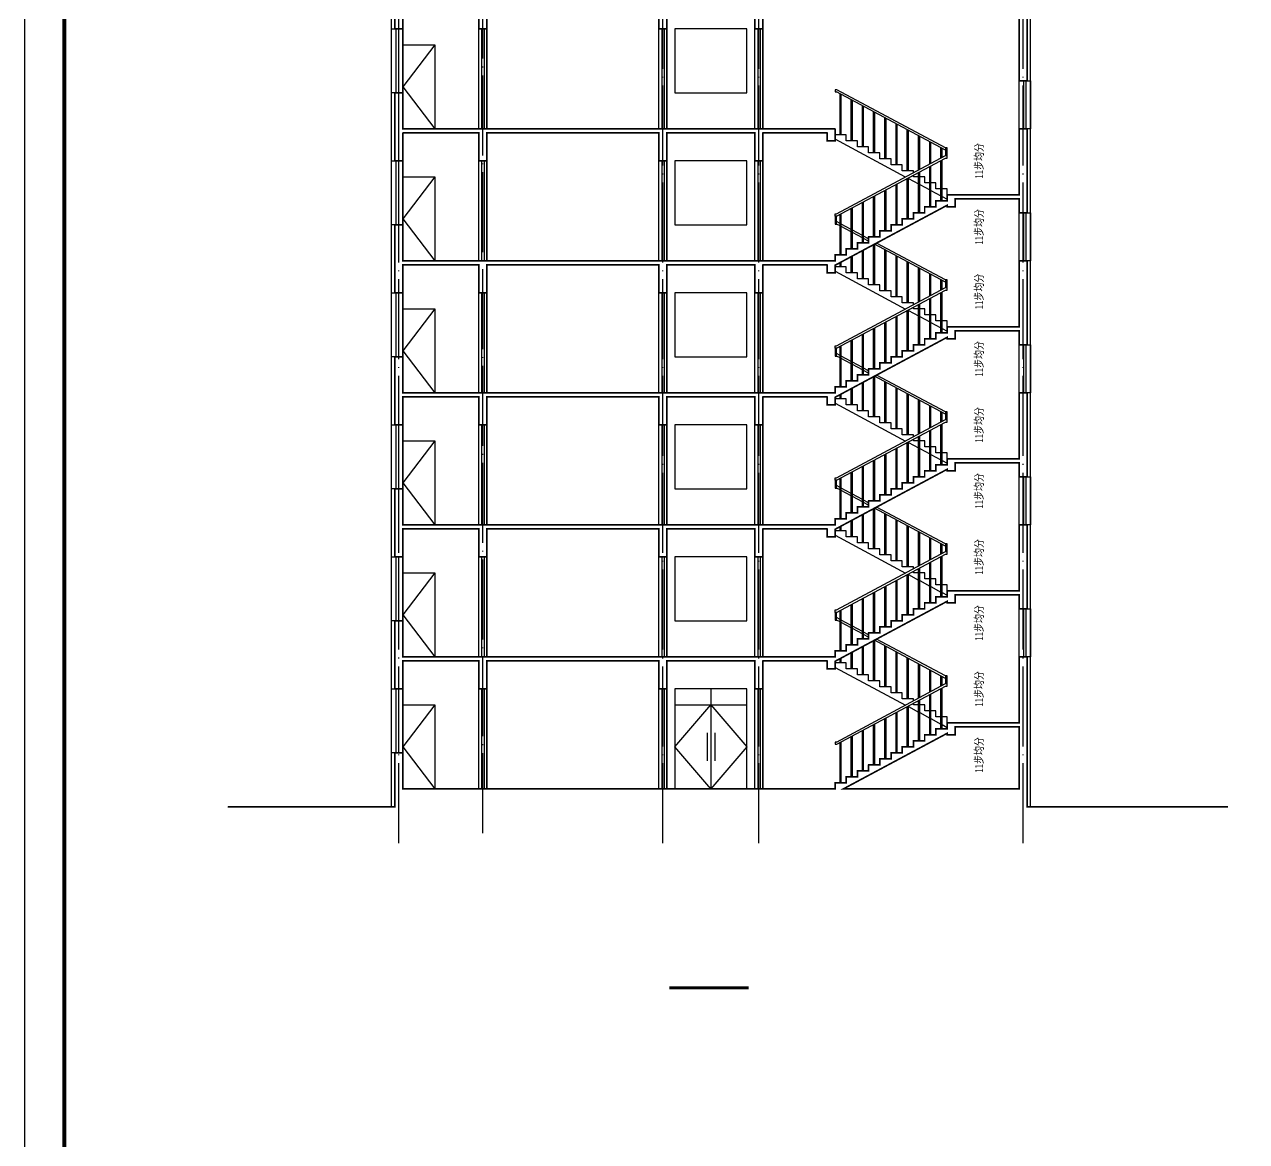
# Model space of a CAD drawing. Extents: x 174641 to 414490, y 73126 to 493158.
# Drawn here: x 302281 to 332817, y 115176 to 143102 of the extents above; entities that cross this region are included whole.
import ezdxf

# ---------------------------------------------------------------- set-up
doc = ezdxf.new("R2010")
doc.units = 0
doc.header["$LTSCALE"] = 1000
doc.header["$MEASUREMENT"] = 0
doc.linetypes.add('DOTE', pattern=[2.42, 2, -0.2, 0.02, -0.2])
for name, color, linetype in [('DIM_SYMB', 3, 'Continuous'), ('DOTE', 1, 'DOTE'), ('PUB_TEXT', 7, 'Continuous'), ('S_E_STAIR', 4, 'Continuous'), ('S_STAIR', 2, 'Continuous'), ('TWT_TITLE', 7, 'Continuous'), ('WALL', 2, 'Continuous')]:
    doc.layers.add(name, color=color, linetype=linetype)
doc.styles.add('-宋体', font='', dxfattribs={"width": 0.8})
doc.styles.get('-宋体').set_extended_font_data('SimSun')

msp = doc.modelspace()

# ---------------------------------------------------------------- linework, layer by layer
at = {"const_width": 40}
for points in [[(311734.6, 143694.1), (311734.6, 142994.1), (311534.6, 142994.1), (311534.6, 144794.1)], [(327334.6, 144794.1), (327334.6, 141694.1), (327134.6, 141694.1), (327134.6, 143694.1)], [(313834.6, 143694.1), (313834.6, 142994.1), (313634.6, 142994.1), (313634.6, 143694.1)], [(318334.6, 143694.1), (318334.6, 142994.1), (318134.6, 142994.1), (318134.6, 143694.1)], [(320734.6, 143694.1), (320734.6, 142994.1), (320534.6, 142994.1), (320534.6, 143694.1)], [(311734.6, 140394.1), (311734.6, 139694.1), (311534.6, 139694.1), (311534.6, 141394.1), (311734.6, 141394.1), (311734.6, 140494.1), (318134.6, 140494.1), (322534.6, 140494.1)], [(311734.6, 137094.1), (311734.6, 136394.1), (311534.6, 136394.1), (311534.6, 138094.1), (311734.6, 138094.1), (311734.6, 137194.1), (318134.6, 137194.1), (322534.6, 137194.1), (322534.6, 137344.1), (322814.6, 137344.1), (322814.6, 137494.1), (323094.6, 137494.1), (323094.6, 137644.1), (323374.6, 137644.1), (323374.6, 137794.1), (323654.6, 137794.1), (323654.6, 137944.1), (323934.6, 137944.1), (323934.6, 138094.1), (324214.6, 138094.1), (324214.6, 138244.1), (324494.6, 138244.1), (324494.6, 138394.1), (324774.6, 138394.1), (324774.6, 138544.1), (325054.6, 138544.1), (325054.6, 138694.1), (325334.6, 138694.1), (325334.6, 138844.1), (327134.6, 138844.1), (327134.6, 140494.1), (327334.6, 140494.1), (327334.6, 138394.1), (327134.6, 138394.1), (327134.6, 138744.1), (325534.6, 138744.1), (325534.6, 138544.1), (325334.6, 138544.1), (325334.6, 138580.7), (322534.6, 137080.7), (322534.6, 136894.1), (322334.6, 136894.1), (322334.6, 137094.1), (320734.6, 137094.1), (320734.6, 136394.1), (320534.6, 136394.1), (320534.6, 137094.1), (318334.6, 137094.1), (318334.6, 136394.1), (318134.6, 136394.1), (318134.6, 137094.1), (313834.6, 137094.1), (313834.6, 136394.1), (313634.6, 136394.1), (313634.6, 137094.1), (311734.6, 137094.1)], [(322534.6, 140494.1), (322534.6, 140194.1), (322334.6, 140194.1), (322334.6, 140394.1), (320734.6, 140394.1), (320734.6, 139694.1), (320534.6, 139694.1), (320534.6, 140394.1), (318334.6, 140394.1), (318334.6, 139694.1), (318134.6, 139694.1), (318134.6, 140394.1), (313834.6, 140394.1), (313834.6, 139694.1), (313634.6, 139694.1), (313634.6, 140394.1), (311734.6, 140394.1)], [(311734.6, 133794.1), (311734.6, 133094.1), (311534.6, 133094.1), (311534.6, 134794.1), (311734.6, 134794.1), (311734.6, 133894.1), (318134.6, 133894.1), (322534.6, 133894.1), (322534.6, 134044.1), (322814.6, 134044.1), (322814.6, 134194.1), (323094.6, 134194.1), (323094.6, 134344.1), (323374.6, 134344.1), (323374.6, 134494.1), (323654.6, 134494.1), (323654.6, 134644.1), (323934.6, 134644.1), (323934.6, 134794.1), (324214.6, 134794.1), (324214.6, 134944.1), (324494.6, 134944.1), (324494.6, 135094.1), (324774.6, 135094.1), (324774.6, 135244.1), (325054.6, 135244.1), (325054.6, 135394.1), (325334.6, 135394.1), (325334.6, 135544.1), (327134.6, 135544.1), (327134.6, 137194.1), (327334.6, 137194.1), (327334.6, 135094.1), (327134.6, 135094.1), (327134.6, 135444.1), (325534.6, 135444.1), (325534.6, 135244.1), (325334.6, 135244.1), (325334.6, 135280.7), (322534.6, 133780.7), (322534.6, 133594.1), (322334.6, 133594.1), (322334.6, 133794.1), (320734.6, 133794.1), (320734.6, 133094.1), (320534.6, 133094.1), (320534.6, 133794.1), (318334.6, 133794.1), (318334.6, 133094.1), (318134.6, 133094.1), (318134.6, 133794.1), (313834.6, 133794.1), (313834.6, 133094.1), (313634.6, 133094.1), (313634.6, 133794.1), (311734.6, 133794.1)], [(311734.6, 130494.1), (311734.6, 129794.1), (311534.6, 129794.1), (311534.6, 131494.1), (311734.6, 131494.1), (311734.6, 130594.1), (318134.6, 130594.1), (322534.6, 130594.1), (322534.6, 130744.1), (322814.6, 130744.1), (322814.6, 130894.1), (323094.6, 130894.1), (323094.6, 131044.1), (323374.6, 131044.1), (323374.6, 131194.1), (323654.6, 131194.1), (323654.6, 131344.1), (323934.6, 131344.1), (323934.6, 131494.1), (324214.6, 131494.1), (324214.6, 131644.1), (324494.6, 131644.1), (324494.6, 131794.1), (324774.6, 131794.1), (324774.6, 131944.1), (325054.6, 131944.1), (325054.6, 132094.1), (325334.6, 132094.1), (325334.6, 132244.1), (327134.6, 132244.1), (327134.6, 133894.1), (327334.6, 133894.1), (327334.6, 131794.1), (327134.6, 131794.1), (327134.6, 132144.1), (325534.6, 132144.1), (325534.6, 131944.1), (325334.6, 131944.1), (325334.6, 131980.7), (322534.6, 130480.7), (322534.6, 130294.1), (322334.6, 130294.1), (322334.6, 130494.1), (320734.6, 130494.1), (320734.6, 129794.1), (320534.6, 129794.1), (320534.6, 130494.1), (318334.6, 130494.1), (318334.6, 129794.1), (318134.6, 129794.1), (318134.6, 130494.1), (313834.6, 130494.1), (313834.6, 129794.1), (313634.6, 129794.1), (313634.6, 130494.1), (311734.6, 130494.1)], [(311734.6, 127194.1), (311734.6, 126494.1), (311534.6, 126494.1), (311534.6, 128194.1), (311734.6, 128194.1), (311734.6, 127294.1), (318134.6, 127294.1), (322534.6, 127294.1), (322534.6, 127444.1), (322814.6, 127444.1), (322814.6, 127594.1), (323094.6, 127594.1), (323094.6, 127744.1), (323374.6, 127744.1), (323374.6, 127894.1), (323654.6, 127894.1), (323654.6, 128044.1), (323934.6, 128044.1), (323934.6, 128194.1), (324214.6, 128194.1), (324214.6, 128344.1), (324494.6, 128344.1), (324494.6, 128494.1), (324774.6, 128494.1), (324774.6, 128644.1), (325054.6, 128644.1), (325054.6, 128794.1), (325334.6, 128794.1), (325334.6, 128944.1), (327134.6, 128944.1), (327134.6, 130594.1), (327334.6, 130594.1), (327334.6, 128494.1), (327134.6, 128494.1), (327134.6, 128844.1), (325534.6, 128844.1), (325534.6, 128644.1), (325334.6, 128644.1), (325334.6, 128680.7), (322534.6, 127180.7), (322534.6, 126994.1), (322334.6, 126994.1), (322334.6, 127194.1), (320734.6, 127194.1), (320734.6, 126494.1), (320534.6, 126494.1), (320534.6, 127194.1), (318334.6, 127194.1), (318334.6, 126494.1), (318134.6, 126494.1), (318134.6, 127194.1), (313834.6, 127194.1), (313834.6, 126494.1), (313634.6, 126494.1), (313634.6, 127194.1), (311734.6, 127194.1)], [(307365.3, 123544.1), (311534.6, 123544.1), (311534.6, 124894.1), (311734.6, 124894.1), (311734.6, 123994.1), (322534.6, 123994.1), (322534.6, 124144.1), (322814.6, 124144.1), (322814.6, 124294.1), (323094.6, 124294.1), (323094.6, 124444.1), (323374.6, 124444.1), (323374.6, 124594.1), (323654.6, 124594.1), (323654.6, 124744.1), (323934.6, 124744.1), (323934.6, 124894.1), (324214.6, 124894.1), (324214.6, 125044.1), (324494.6, 125044.1), (324494.6, 125194.1), (324774.6, 125194.1), (324774.6, 125344.1), (325054.6, 125344.1), (325054.6, 125494.1), (325334.6, 125494.1), (325334.6, 125644.1), (327134.6, 125644.1), (327134.6, 127294.1), (327334.6, 127294.1), (327334.6, 123544.1), (332353.2, 123544.1)], [(327134.6, 125544.1), (327134.6, 123994.1), (322746.4, 123994.1), (325334.6, 125380.7), (325334.6, 125344.1), (325534.6, 125344.1), (325534.6, 125544.1), (327134.6, 125544.1)]]:
    msp.add_lwpolyline(points, dxfattribs=at)
at = {"color": 6}
for points in [[(311454.6, 123544.1), (311454.6, 143794.1)], [(327414.6, 123544.1), (327414.6, 143794.1)]]:
    msp.add_lwpolyline(points, dxfattribs=at)
for points in [[(311534.6, 142994.1), (311534.6, 143794.1)], [(311734.6, 140494.1), (311734.6, 143694.1)], [(313634.6, 140494.1), (313634.6, 143694.1)], [(313834.6, 140494.1), (313834.6, 143694.1)], [(318134.6, 140494.1), (318134.6, 143694.1)], [(318334.6, 140494.1), (318334.6, 143694.1)], [(320534.6, 140494.1), (320534.6, 143694.1)], [(320734.6, 140494.1), (320734.6, 143694.1)], [(327134.6, 138844.1), (327134.6, 143694.1)], [(327334.6, 141694.1), (327334.6, 143794.1)], [(311534.6, 139694.1), (311534.6, 141394.1)], [(327334.6, 138394.1), (327334.6, 140494.1)], [(311734.6, 137194.1), (311734.6, 140394.1)], [(313634.6, 137194.1), (313634.6, 140394.1)], [(313834.6, 137194.1), (313834.6, 140394.1)], [(318134.6, 137194.1), (318134.6, 140394.1)], [(318334.6, 137194.1), (318334.6, 140394.1)], [(320534.6, 137194.1), (320534.6, 140394.1)], [(320734.6, 137194.1), (320734.6, 140394.1)], [(327134.6, 135544.1), (327134.6, 138744.1)], [(311534.6, 136394.1), (311534.6, 138094.1)], [(327334.6, 135094.1), (327334.6, 137194.1)], [(311734.6, 133894.1), (311734.6, 137094.1)], [(313634.6, 133894.1), (313634.6, 137094.1)], [(313834.6, 133894.1), (313834.6, 137094.1)], [(318134.6, 133894.1), (318134.6, 137094.1)], [(318334.6, 133894.1), (318334.6, 137094.1)], [(320534.6, 133894.1), (320534.6, 137094.1)], [(320734.6, 133894.1), (320734.6, 137094.1)], [(327134.6, 132244.1), (327134.6, 135444.1)], [(311534.6, 133094.1), (311534.6, 134794.1)], [(311734.6, 130594.1), (311734.6, 133794.1)], [(313634.6, 130594.1), (313634.6, 133794.1)], [(313834.6, 130594.1), (313834.6, 133794.1)], [(318134.6, 130594.1), (318134.6, 133794.1)], [(318334.6, 130594.1), (318334.6, 133794.1)], [(320534.6, 130594.1), (320534.6, 133794.1)], [(320734.6, 130594.1), (320734.6, 133794.1)], [(327334.6, 131794.1), (327334.6, 133894.1)], [(327134.6, 128944.1), (327134.6, 132144.1)], [(311534.6, 129794.1), (311534.6, 131494.1)], [(311734.6, 127294.1), (311734.6, 130494.1)], [(313634.6, 127294.1), (313634.6, 130494.1)], [(313834.6, 127294.1), (313834.6, 130494.1)], [(318134.6, 127294.1), (318134.6, 130494.1)], [(318334.6, 127294.1), (318334.6, 130494.1)], [(320534.6, 127294.1), (320534.6, 130494.1)], [(320734.6, 127294.1), (320734.6, 130494.1)], [(327334.6, 128494.1), (327334.6, 130594.1)], [(327134.6, 125644.1), (327134.6, 128844.1)], [(311534.6, 126494.1), (311534.6, 128194.1)], [(311734.6, 123994.1), (311734.6, 127194.1)], [(313634.6, 123994.1), (313634.6, 127194.1)], [(313834.6, 123994.1), (313834.6, 127194.1)], [(318134.6, 123994.1), (318134.6, 127194.1)], [(318334.6, 123994.1), (318334.6, 127194.1)], [(320534.6, 123994.1), (320534.6, 127194.1)], [(320734.6, 123994.1), (320734.6, 127194.1)], [(327334.6, 123544.1), (327334.6, 127294.1)], [(327134.6, 123994.1), (327134.6, 125544.1)], [(311534.6, 123544.1), (311534.6, 124894.1)], [(307365.3, 123544.1), (311534.6, 123544.1)], [(327354.6, 123544.1), (332353.2, 123544.1)]]:
    msp.add_lwpolyline(points)
at = {"color": 4}
for points in [[(311454.6, 141394.1), (311454.6, 142994.1), (311734.6, 142994.1), (311734.6, 141394.1), (311454.6, 141394.1)], [(311564.6, 142994.1), (311564.6, 141394.1)], [(311624.6, 142994.1), (311624.6, 141394.1)], [(313634.6, 140494.1), (313634.6, 142994.1), (313834.6, 142994.1), (313834.6, 140494.1), (313634.6, 140494.1)], [(313704.6, 142994.1), (313704.6, 140494.1)], [(313764.6, 142994.1), (313764.6, 140494.1)], [(318134.6, 140494.1), (318134.6, 142994.1), (318334.6, 142994.1), (318334.6, 140494.1), (318134.6, 140494.1)], [(318204.6, 142994.1), (318204.6, 140494.1)], [(318264.6, 142994.1), (318264.6, 140494.1)], [(320534.6, 140494.1), (320534.6, 142994.1), (320734.6, 142994.1), (320734.6, 140494.1), (320534.6, 140494.1)], [(320604.6, 142994.1), (320604.6, 140494.1)], [(320664.6, 142994.1), (320664.6, 140494.1)], [(327134.6, 140494.1), (327134.6, 141694.1), (327414.6, 141694.1), (327414.6, 140494.1), (327134.6, 140494.1)], [(327244.6, 141694.1), (327244.6, 140494.1)], [(327304.6, 141694.1), (327304.6, 140494.1)], [(311454.6, 138094.1), (311454.6, 139694.1), (311734.6, 139694.1), (311734.6, 138094.1), (311454.6, 138094.1)], [(311564.6, 139694.1), (311564.6, 138094.1)], [(311624.6, 139694.1), (311624.6, 138094.1)], [(313634.6, 137194.1), (313634.6, 139694.1), (313834.6, 139694.1), (313834.6, 137194.1), (313634.6, 137194.1)], [(313704.6, 139694.1), (313704.6, 137194.1)], [(313764.6, 139694.1), (313764.6, 137194.1)], [(318134.6, 137194.1), (318134.6, 139694.1), (318334.6, 139694.1), (318334.6, 137194.1), (318134.6, 137194.1)], [(318204.6, 139694.1), (318204.6, 137194.1)], [(318264.6, 139694.1), (318264.6, 137194.1)], [(320534.6, 137194.1), (320534.6, 139694.1), (320734.6, 139694.1), (320734.6, 137194.1), (320534.6, 137194.1)], [(320604.6, 139694.1), (320604.6, 137194.1)], [(320664.6, 139694.1), (320664.6, 137194.1)], [(327134.6, 137194.1), (327134.6, 138394.1), (327414.6, 138394.1), (327414.6, 137194.1), (327134.6, 137194.1)], [(327244.6, 138394.1), (327244.6, 137194.1)], [(327304.6, 138394.1), (327304.6, 137194.1)], [(311454.6, 134794.1), (311454.6, 136394.1), (311734.6, 136394.1), (311734.6, 134794.1), (311454.6, 134794.1)], [(311564.6, 136394.1), (311564.6, 134794.1)], [(311624.6, 136394.1), (311624.6, 134794.1)], [(313634.6, 133894.1), (313634.6, 136394.1), (313834.6, 136394.1), (313834.6, 133894.1), (313634.6, 133894.1)], [(313704.6, 136394.1), (313704.6, 133894.1)], [(313764.6, 136394.1), (313764.6, 133894.1)], [(318134.6, 133894.1), (318134.6, 136394.1), (318334.6, 136394.1), (318334.6, 133894.1), (318134.6, 133894.1)], [(318204.6, 136394.1), (318204.6, 133894.1)], [(318264.6, 136394.1), (318264.6, 133894.1)], [(320534.6, 133894.1), (320534.6, 136394.1), (320734.6, 136394.1), (320734.6, 133894.1), (320534.6, 133894.1)], [(320604.6, 136394.1), (320604.6, 133894.1)], [(320664.6, 136394.1), (320664.6, 133894.1)], [(327134.6, 133894.1), (327134.6, 135094.1), (327414.6, 135094.1), (327414.6, 133894.1), (327134.6, 133894.1)], [(327244.6, 135094.1), (327244.6, 133894.1)], [(327304.6, 135094.1), (327304.6, 133894.1)], [(311454.6, 131494.1), (311454.6, 133094.1), (311734.6, 133094.1), (311734.6, 131494.1), (311454.6, 131494.1)], [(311564.6, 133094.1), (311564.6, 131494.1)], [(311624.6, 133094.1), (311624.6, 131494.1)], [(313634.6, 130594.1), (313634.6, 133094.1), (313834.6, 133094.1), (313834.6, 130594.1), (313634.6, 130594.1)], [(313704.6, 133094.1), (313704.6, 130594.1)], [(313764.6, 133094.1), (313764.6, 130594.1)], [(318134.6, 130594.1), (318134.6, 133094.1), (318334.6, 133094.1), (318334.6, 130594.1), (318134.6, 130594.1)], [(318204.6, 133094.1), (318204.6, 130594.1)], [(318264.6, 133094.1), (318264.6, 130594.1)], [(320534.6, 130594.1), (320534.6, 133094.1), (320734.6, 133094.1), (320734.6, 130594.1), (320534.6, 130594.1)], [(320604.6, 133094.1), (320604.6, 130594.1)], [(320664.6, 133094.1), (320664.6, 130594.1)], [(327134.6, 130594.1), (327134.6, 131794.1), (327414.6, 131794.1), (327414.6, 130594.1), (327134.6, 130594.1)], [(327244.6, 131794.1), (327244.6, 130594.1)], [(327304.6, 131794.1), (327304.6, 130594.1)], [(311454.6, 128194.1), (311454.6, 129794.1), (311734.6, 129794.1), (311734.6, 128194.1), (311454.6, 128194.1)], [(311564.6, 129794.1), (311564.6, 128194.1)], [(311624.6, 129794.1), (311624.6, 128194.1)], [(313634.6, 127294.1), (313634.6, 129794.1), (313834.6, 129794.1), (313834.6, 127294.1), (313634.6, 127294.1)], [(313704.6, 129794.1), (313704.6, 127294.1)], [(313764.6, 129794.1), (313764.6, 127294.1)], [(318134.6, 127294.1), (318134.6, 129794.1), (318334.6, 129794.1), (318334.6, 127294.1), (318134.6, 127294.1)], [(318204.6, 129794.1), (318204.6, 127294.1)], [(318264.6, 129794.1), (318264.6, 127294.1)], [(320534.6, 127294.1), (320534.6, 129794.1), (320734.6, 129794.1), (320734.6, 127294.1), (320534.6, 127294.1)], [(320604.6, 129794.1), (320604.6, 127294.1)], [(320664.6, 129794.1), (320664.6, 127294.1)], [(327134.6, 127294.1), (327134.6, 128494.1), (327414.6, 128494.1), (327414.6, 127294.1), (327134.6, 127294.1)], [(327244.6, 128494.1), (327244.6, 127294.1)], [(327304.6, 128494.1), (327304.6, 127294.1)], [(311454.6, 124894.1), (311454.6, 126494.1), (311734.6, 126494.1), (311734.6, 124894.1), (311454.6, 124894.1)], [(311564.6, 126494.1), (311564.6, 124894.1)], [(311624.6, 126494.1), (311624.6, 124894.1)], [(313634.6, 123994.1), (313634.6, 126494.1), (313834.6, 126494.1), (313834.6, 123994.1), (313634.6, 123994.1)], [(313704.6, 126494.1), (313704.6, 123994.1)], [(313764.6, 126494.1), (313764.6, 123994.1)], [(318134.6, 123994.1), (318134.6, 126494.1), (318334.6, 126494.1), (318334.6, 123994.1), (318134.6, 123994.1)], [(318204.6, 126494.1), (318204.6, 123994.1)], [(318264.6, 126494.1), (318264.6, 123994.1)], [(320534.6, 123994.1), (320534.6, 126494.1), (320734.6, 126494.1), (320734.6, 123994.1), (320534.6, 123994.1)], [(320604.6, 126494.1), (320604.6, 123994.1)], [(320664.6, 126494.1), (320664.6, 123994.1)]]:
    msp.add_lwpolyline(points, dxfattribs=at)
at = {"layer": 'DIM_SYMB', "color": 3, "const_width": 70}
msp.add_lwpolyline([(318392.4, 119020.6), (320372.6, 119020.6)], dxfattribs=at)
at = {"layer": 'DOTE'}
for p, q in [((327234.6, 122634), (327234.6, 145550.9)), ((311634.6, 122634), (311634.6, 145281.1)), ((313734.6, 122886.3), (313734.6, 144214.1)), ((318234.6, 122634), (318234.6, 144211.9)), ((320634.6, 122634), (320634.6, 144288.9))]:
    msp.add_line(p, q, dxfattribs=at)
at = {"layer": 'S_E_STAIR'}
for p, q in [((325294.6, 139955.6), (322568, 141416.3)), ((325294.6, 140015.6), (322581.3, 141469.2)), ((322659.6, 140344.1), (322659.6, 141367.2)), ((322689.6, 140344.1), (322689.6, 141351.1)), ((322939.6, 140194.1), (322939.6, 141217.2)), ((322969.6, 140194.1), (322969.6, 141201.1)), ((323219.6, 140044.1), (323219.6, 141067.2)), ((323249.6, 140044.1), (323249.6, 141051.1)), ((323499.6, 139894.1), (323499.6, 140917.2)), ((323529.6, 139894.1), (323529.6, 140901.1)), ((322534.6, 140344.1), (322534.6, 140494.1)), ((323779.6, 139744.1), (323779.6, 140767.2)), ((323809.6, 139744.1), (323809.6, 140751.1)), ((324059.6, 139594.1), (324059.6, 140617.2)), ((324089.6, 139594.1), (324089.6, 140601.1)), ((322814.6, 140344.1), (322534.6, 140344.1)), ((324295.4, 139287.4), (322534.6, 140230.7)), ((322814.6, 140194.1), (322814.6, 140344.1)), ((323094.6, 140194.1), (322814.6, 140194.1)), ((323094.6, 140044.1), (323094.6, 140194.1)), ((324339.6, 139444.1), (324339.6, 140467.2)), ((324369.6, 139444.1), (324369.6, 140451.1)), ((324619.6, 139461.1), (324619.6, 140317.2)), ((324649.6, 139477.2), (324649.6, 140301.1)), ((324899.6, 139611.1), (324899.6, 140167.2)), ((323374.6, 140044.1), (323094.6, 140044.1)), ((323374.6, 139894.1), (323374.6, 140044.1)), ((323654.6, 139894.1), (323374.6, 139894.1)), ((323654.6, 139744.1), (323654.6, 139894.1)), ((324929.6, 139627.2), (324929.6, 140151.1)), ((325179.6, 139761.1), (325179.6, 140017.2)), ((325209.6, 139777.2), (325209.6, 140001.1)), ((325334.6, 140015.6), (325294.6, 140015.6)), ((325294.6, 140015.6), (325294.6, 139822.7)), ((325334.6, 139822.7), (325334.6, 140015.6)), ((322574.6, 138365.6), (325294.6, 139822.7)), ((322574.6, 138305.6), (325294.6, 139762.7)), ((323934.6, 139744.1), (323654.6, 139744.1)), ((323934.6, 139594.1), (323934.6, 139744.1)), ((324214.6, 139594.1), (323934.6, 139594.1)), ((324214.6, 139444.1), (324214.6, 139594.1)), ((324929.6, 138544.1), (324929.6, 139567.2)), ((325179.6, 138694.1), (325179.6, 139701.1)), ((325209.6, 138694.1), (325209.6, 139717.2)), ((325334.6, 139822.7), (325294.6, 139822.7)), ((325294.6, 139822.7), (325334.6, 139822.7)), ((325294.6, 139762.7), (325334.6, 139762.7)), ((325334.6, 139762.7), (325334.6, 139822.7)), ((324494.6, 139444.1), (324214.6, 139444.1)), ((324339.6, 138244.1), (324339.6, 139251.1)), ((324369.6, 138244.1), (324369.6, 139267.2)), ((324369.6, 139247.7), (324619.6, 139113.7)), ((324494.6, 139394.1), (324494.6, 139444.1)), ((324494.6, 139294.1), (324494.6, 139334.1)), ((324619.6, 139294.1), (324494.6, 139294.1)), ((324619.6, 138394.1), (324619.6, 139401.1)), ((324649.6, 138394.1), (324649.6, 139417.2)), ((324774.6, 139294.1), (324649.6, 139294.1)), ((324774.6, 139144.1), (324774.6, 139294.1)), ((324899.6, 138544.1), (324899.6, 139551.1)), ((323779.6, 137944.1), (323779.6, 138951.1)), ((323809.6, 137944.1), (323809.6, 138967.2)), ((324059.6, 138094.1), (324059.6, 139101.1)), ((324089.6, 138094.1), (324089.6, 139117.2)), ((324649.6, 139097.7), (324899.6, 138963.7)), ((324899.6, 139144.1), (324774.6, 139144.1)), ((325054.6, 139144.1), (324929.6, 139144.1)), ((324929.6, 138947.7), (325179.6, 138813.7)), ((325054.6, 138994.1), (325054.6, 139144.1)), ((325179.6, 138994.1), (325054.6, 138994.1)), ((325334.6, 138994.1), (325209.6, 138994.1)), ((325334.6, 138844.1), (325334.6, 138994.1)), ((323219.6, 137644.1), (323219.6, 138651.1)), ((323249.6, 137644.1), (323249.6, 138667.2)), ((323499.6, 137794.1), (323499.6, 138801.1)), ((323529.6, 137794.1), (323529.6, 138817.2)), ((325209.6, 138797.7), (325334.6, 138730.7)), ((322534.6, 138305.6), (322534.6, 138365.6)), ((322534.6, 138365.6), (322574.6, 138365.6)), ((322659.6, 137344.1), (322659.6, 138351.1)), ((322689.6, 137344.1), (322689.6, 138367.2)), ((322939.6, 137494.1), (322939.6, 138501.1)), ((322969.6, 137494.1), (322969.6, 138517.2)), ((322574.6, 138305.6), (322534.6, 138305.6)), ((322574.6, 138305.6), (322534.6, 138305.6)), ((322534.6, 138305.6), (322534.6, 138112.7)), ((322534.6, 138112.7), (322574.6, 138112.7)), ((322574.6, 138112.7), (322574.6, 138305.6)), ((322659.6, 138127.2), (322574.6, 138172.7)), ((322659.6, 138067.2), (322574.6, 138112.7)), ((322939.6, 137977.2), (322689.6, 138111.1)), ((322939.6, 137917.2), (322689.6, 138051.1)), ((323219.6, 137827.2), (322969.6, 137961.1)), ((323219.6, 137767.2), (322969.6, 137901.1)), ((323374.6, 137744.1), (323249.6, 137811.1)), ((323374.6, 137684.1), (323249.6, 137751.1)), ((323219.6, 136744.1), (323219.6, 137447.7)), ((323249.6, 136744.1), (323249.6, 137463.7)), ((323499.6, 136594.1), (323499.6, 137597.7)), ((325294.6, 136655.6), (323517.8, 137607.4)), ((323529.6, 136594.1), (323529.6, 137601.1)), ((325294.6, 136715.6), (323573.8, 137637.4)), ((323779.6, 136444.1), (323779.6, 137467.2)), ((323809.6, 136444.1), (323809.6, 137451.1)), ((322659.6, 137044.1), (322659.6, 137147.7)), ((322689.6, 137044.1), (322689.6, 137163.7)), ((322939.6, 136894.1), (322939.6, 137297.7)), ((322969.6, 136894.1), (322969.6, 137313.7)), ((324059.6, 136294.1), (324059.6, 137317.2)), ((324089.6, 136294.1), (324089.6, 137301.1)), ((324339.6, 136144.1), (324339.6, 137167.2)), ((324369.6, 136144.1), (324369.6, 137151.1)), ((322534.6, 137044.1), (322534.6, 137080.7)), ((322814.6, 137044.1), (322534.6, 137044.1)), ((322534.6, 136930.7), (324295.4, 135987.4)), ((322814.6, 136894.1), (322814.6, 137044.1)), ((323094.6, 136894.1), (322814.6, 136894.1)), ((323094.6, 136744.1), (323094.6, 136894.1)), ((324619.6, 136161.1), (324619.6, 137017.2)), ((324649.6, 136177.2), (324649.6, 137001.1)), ((324899.6, 136311.1), (324899.6, 136867.2)), ((324929.6, 136327.2), (324929.6, 136851.1)), ((322574.6, 135065.6), (325294.6, 136522.7)), ((323374.6, 136744.1), (323094.6, 136744.1)), ((323374.6, 136594.1), (323374.6, 136744.1)), ((323654.6, 136594.1), (323374.6, 136594.1)), ((323654.6, 136444.1), (323654.6, 136594.1)), ((325179.6, 136461.1), (325179.6, 136717.2)), ((325209.6, 136477.2), (325209.6, 136701.1)), ((325334.6, 136715.6), (325294.6, 136715.6)), ((325294.6, 136715.6), (325294.6, 136522.7)), ((325334.6, 136522.7), (325294.6, 136522.7)), ((325294.6, 136522.7), (325334.6, 136522.7)), ((325334.6, 136522.7), (325334.6, 136715.6)), ((325334.6, 136462.7), (325334.6, 136522.7)), ((322574.6, 135005.6), (325294.6, 136462.7)), ((323934.6, 136444.1), (323654.6, 136444.1)), ((323934.6, 136294.1), (323934.6, 136444.1)), ((324214.6, 136294.1), (323934.6, 136294.1)), ((324214.6, 136144.1), (324214.6, 136294.1)), ((324899.6, 135244.1), (324899.6, 136251.1)), ((324929.6, 135244.1), (324929.6, 136267.2)), ((325179.6, 135394.1), (325179.6, 136401.1)), ((325209.6, 135394.1), (325209.6, 136417.2)), ((325294.6, 136462.7), (325334.6, 136462.7)), ((324494.6, 136144.1), (324214.6, 136144.1)), ((324339.6, 134944.1), (324339.6, 135951.1)), ((324369.6, 134944.1), (324369.6, 135967.2)), ((324369.6, 135947.7), (324619.6, 135813.7)), ((324494.6, 136094.1), (324494.6, 136144.1)), ((324494.6, 135994.1), (324494.6, 136034.1)), ((324619.6, 135994.1), (324494.6, 135994.1)), ((324619.6, 135094.1), (324619.6, 136101.1)), ((324649.6, 135094.1), (324649.6, 136117.2)), ((324774.6, 135994.1), (324649.6, 135994.1)), ((324774.6, 135844.1), (324774.6, 135994.1)), ((323779.6, 134644.1), (323779.6, 135651.1)), ((323809.6, 134644.1), (323809.6, 135667.2)), ((324059.6, 134794.1), (324059.6, 135801.1)), ((324089.6, 134794.1), (324089.6, 135817.2)), ((324649.6, 135797.7), (324899.6, 135663.7)), ((324899.6, 135844.1), (324774.6, 135844.1)), ((325054.6, 135844.1), (324929.6, 135844.1)), ((324929.6, 135647.7), (325179.6, 135513.7)), ((325054.6, 135694.1), (325054.6, 135844.1)), ((325179.6, 135694.1), (325054.6, 135694.1)), ((325334.6, 135694.1), (325209.6, 135694.1)), ((325334.6, 135544.1), (325334.6, 135694.1)), ((323219.6, 134344.1), (323219.6, 135351.1)), ((323249.6, 134344.1), (323249.6, 135367.2)), ((323499.6, 134494.1), (323499.6, 135501.1)), ((323529.6, 134494.1), (323529.6, 135517.2)), ((325209.6, 135497.7), (325334.6, 135430.7)), ((322534.6, 135005.6), (322534.6, 135065.6)), ((322534.6, 135065.6), (322574.6, 135065.6)), ((322574.6, 135005.6), (322534.6, 135005.6)), ((322574.6, 135005.6), (322534.6, 135005.6)), ((322534.6, 135005.6), (322534.6, 134812.7)), ((322574.6, 134812.7), (322574.6, 135005.6)), ((322659.6, 134044.1), (322659.6, 135051.1)), ((322689.6, 134044.1), (322689.6, 135067.2)), ((322939.6, 134194.1), (322939.6, 135201.1)), ((322969.6, 134194.1), (322969.6, 135217.2)), ((322534.6, 134812.7), (322574.6, 134812.7)), ((322659.6, 134827.2), (322574.6, 134872.7)), ((322659.6, 134767.2), (322574.6, 134812.7)), ((322939.6, 134677.2), (322689.6, 134811.1)), ((322939.6, 134617.2), (322689.6, 134751.1)), ((323219.6, 134527.2), (322969.6, 134661.1)), ((323219.6, 134467.2), (322969.6, 134601.1)), ((323374.6, 134444.1), (323249.6, 134511.1)), ((323374.6, 134384.1), (323249.6, 134451.1)), ((323219.6, 133444.1), (323219.6, 134147.7)), ((323249.6, 133444.1), (323249.6, 134163.7)), ((323499.6, 133294.1), (323499.6, 134297.7)), ((325294.6, 133355.6), (323517.8, 134307.4)), ((323529.6, 133294.1), (323529.6, 134301.1)), ((325294.6, 133415.6), (323573.8, 134337.4)), ((323779.6, 133144.1), (323779.6, 134167.2)), ((323809.6, 133144.1), (323809.6, 134151.1)), ((322534.6, 133744.1), (322534.6, 133780.7)), ((322659.6, 133744.1), (322659.6, 133847.7)), ((322689.6, 133744.1), (322689.6, 133863.7)), ((322939.6, 133594.1), (322939.6, 133997.7)), ((322969.6, 133594.1), (322969.6, 134013.7)), ((324059.6, 132994.1), (324059.6, 134017.2)), ((324089.6, 132994.1), (324089.6, 134001.1)), ((324339.6, 132844.1), (324339.6, 133867.2)), ((324369.6, 132844.1), (324369.6, 133851.1)), ((322814.6, 133744.1), (322534.6, 133744.1)), ((322534.6, 133630.7), (324295.4, 132687.4)), ((322814.6, 133594.1), (322814.6, 133744.1)), ((323094.6, 133594.1), (322814.6, 133594.1)), ((323094.6, 133444.1), (323094.6, 133594.1)), ((324619.6, 132861.1), (324619.6, 133717.2)), ((324649.6, 132877.2), (324649.6, 133701.1)), ((324899.6, 133011.1), (324899.6, 133567.2)), ((324929.6, 133027.2), (324929.6, 133551.1)), ((322574.6, 131765.6), (325294.6, 133222.7)), ((322574.6, 131705.6), (325294.6, 133162.7)), ((323374.6, 133444.1), (323094.6, 133444.1)), ((323374.6, 133294.1), (323374.6, 133444.1)), ((323654.6, 133294.1), (323374.6, 133294.1)), ((323654.6, 133144.1), (323654.6, 133294.1)), ((323934.6, 133144.1), (323654.6, 133144.1)), ((323934.6, 132994.1), (323934.6, 133144.1)), ((325179.6, 133161.1), (325179.6, 133417.2)), ((325209.6, 133177.2), (325209.6, 133401.1)), ((325334.6, 133415.6), (325294.6, 133415.6)), ((325294.6, 133415.6), (325294.6, 133222.7)), ((325334.6, 133222.7), (325294.6, 133222.7)), ((325294.6, 133222.7), (325334.6, 133222.7)), ((325294.6, 133162.7), (325334.6, 133162.7)), ((325334.6, 133222.7), (325334.6, 133415.6)), ((325334.6, 133162.7), (325334.6, 133222.7)), ((324214.6, 132994.1), (323934.6, 132994.1)), ((324214.6, 132844.1), (324214.6, 132994.1)), ((324494.6, 132844.1), (324214.6, 132844.1)), ((324494.6, 132794.1), (324494.6, 132844.1)), ((324899.6, 131944.1), (324899.6, 132951.1)), ((324929.6, 131944.1), (324929.6, 132967.2)), ((325179.6, 132094.1), (325179.6, 133101.1)), ((325209.6, 132094.1), (325209.6, 133117.2)), ((324339.6, 131644.1), (324339.6, 132651.1)), ((324369.6, 131644.1), (324369.6, 132667.2)), ((324369.6, 132647.7), (324619.6, 132513.7)), ((324494.6, 132694.1), (324494.6, 132734.1)), ((324619.6, 132694.1), (324494.6, 132694.1)), ((324619.6, 131794.1), (324619.6, 132801.1)), ((324649.6, 131794.1), (324649.6, 132817.2)), ((324774.6, 132694.1), (324649.6, 132694.1)), ((324774.6, 132544.1), (324774.6, 132694.1)), ((324899.6, 132544.1), (324774.6, 132544.1)), ((325054.6, 132544.1), (324929.6, 132544.1)), ((325054.6, 132394.1), (325054.6, 132544.1)), ((323779.6, 131344.1), (323779.6, 132351.1)), ((323809.6, 131344.1), (323809.6, 132367.2)), ((324059.6, 131494.1), (324059.6, 132501.1)), ((324089.6, 131494.1), (324089.6, 132517.2)), ((324649.6, 132497.7), (324899.6, 132363.7)), ((324929.6, 132347.7), (325179.6, 132213.7)), ((325179.6, 132394.1), (325054.6, 132394.1)), ((325334.6, 132394.1), (325209.6, 132394.1)), ((325334.6, 132244.1), (325334.6, 132394.1)), ((323219.6, 131044.1), (323219.6, 132051.1)), ((323249.6, 131044.1), (323249.6, 132067.2)), ((323499.6, 131194.1), (323499.6, 132201.1)), ((323529.6, 131194.1), (323529.6, 132217.2)), ((325209.6, 132197.7), (325334.6, 132130.7)), ((322534.6, 131705.6), (322534.6, 131765.6)), ((322534.6, 131765.6), (322574.6, 131765.6)), ((322574.6, 131705.6), (322534.6, 131705.6)), ((322574.6, 131705.6), (322534.6, 131705.6)), ((322534.6, 131705.6), (322534.6, 131512.7)), ((322574.6, 131512.7), (322574.6, 131705.6)), ((322659.6, 130744.1), (322659.6, 131751.1)), ((322689.6, 130744.1), (322689.6, 131767.2)), ((322939.6, 130894.1), (322939.6, 131901.1)), ((322969.6, 130894.1), (322969.6, 131917.2)), ((322534.6, 131512.7), (322574.6, 131512.7)), ((322659.6, 131527.2), (322574.6, 131572.7)), ((322659.6, 131467.2), (322574.6, 131512.7)), ((322939.6, 131377.2), (322689.6, 131511.1)), ((322939.6, 131317.2), (322689.6, 131451.1)), ((323219.6, 131227.2), (322969.6, 131361.1)), ((323219.6, 131167.2), (322969.6, 131301.1)), ((323374.6, 131144.1), (323249.6, 131211.1)), ((323374.6, 131084.1), (323249.6, 131151.1)), ((325294.6, 130055.6), (323517.8, 131007.4)), ((325294.6, 130115.6), (323573.8, 131037.4)), ((322939.6, 130294.1), (322939.6, 130697.7)), ((322969.6, 130294.1), (322969.6, 130713.7)), ((323219.6, 130144.1), (323219.6, 130847.7)), ((323249.6, 130144.1), (323249.6, 130863.7)), ((323499.6, 129994.1), (323499.6, 130997.7)), ((323529.6, 129994.1), (323529.6, 131001.1)), ((323779.6, 129844.1), (323779.6, 130867.2)), ((323809.6, 129844.1), (323809.6, 130851.1)), ((324059.6, 129694.1), (324059.6, 130717.2)), ((324089.6, 129694.1), (324089.6, 130701.1)), ((322534.6, 130444.1), (322534.6, 130480.7)), ((322814.6, 130444.1), (322534.6, 130444.1)), ((322659.6, 130444.1), (322659.6, 130547.7)), ((322689.6, 130444.1), (322689.6, 130563.7)), ((322814.6, 130294.1), (322814.6, 130444.1)), ((324339.6, 129544.1), (324339.6, 130567.2)), ((324369.6, 129544.1), (324369.6, 130551.1)), ((324619.6, 129561.1), (324619.6, 130417.2)), ((324649.6, 129577.2), (324649.6, 130401.1)), ((322534.6, 130330.7), (324295.4, 129387.4)), ((323094.6, 130294.1), (322814.6, 130294.1)), ((323094.6, 130144.1), (323094.6, 130294.1)), ((323374.6, 130144.1), (323094.6, 130144.1)), ((323374.6, 129994.1), (323374.6, 130144.1)), ((324899.6, 129711.1), (324899.6, 130267.2)), ((324929.6, 129727.2), (324929.6, 130251.1)), ((325179.6, 129861.1), (325179.6, 130117.2)), ((325209.6, 129877.2), (325209.6, 130101.1)), ((325334.6, 130115.6), (325294.6, 130115.6)), ((325294.6, 130115.6), (325294.6, 129922.7)), ((325334.6, 129922.7), (325334.6, 130115.6)), ((322574.6, 128465.6), (325294.6, 129922.7)), ((322574.6, 128405.6), (325294.6, 129862.7)), ((323654.6, 129994.1), (323374.6, 129994.1)), ((323654.6, 129844.1), (323654.6, 129994.1)), ((323934.6, 129844.1), (323654.6, 129844.1)), ((323934.6, 129694.1), (323934.6, 129844.1)), ((325179.6, 128794.1), (325179.6, 129801.1)), ((325209.6, 128794.1), (325209.6, 129817.2)), ((325334.6, 129922.7), (325294.6, 129922.7)), ((325294.6, 129922.7), (325334.6, 129922.7)), ((325294.6, 129862.7), (325334.6, 129862.7)), ((325334.6, 129862.7), (325334.6, 129922.7)), ((324214.6, 129694.1), (323934.6, 129694.1)), ((324214.6, 129544.1), (324214.6, 129694.1)), ((324494.6, 129544.1), (324214.6, 129544.1)), ((324494.6, 129494.1), (324494.6, 129544.1)), ((324619.6, 128494.1), (324619.6, 129501.1)), ((324649.6, 128494.1), (324649.6, 129517.2)), ((324899.6, 128644.1), (324899.6, 129651.1)), ((324929.6, 128644.1), (324929.6, 129667.2)), ((324059.6, 128194.1), (324059.6, 129201.1)), ((324089.6, 128194.1), (324089.6, 129217.2)), ((324339.6, 128344.1), (324339.6, 129351.1)), ((324369.6, 128344.1), (324369.6, 129367.2)), ((324369.6, 129347.7), (324619.6, 129213.7)), ((324494.6, 129394.1), (324494.6, 129434.1)), ((324619.6, 129394.1), (324494.6, 129394.1)), ((324774.6, 129394.1), (324649.6, 129394.1)), ((324649.6, 129197.7), (324899.6, 129063.7)), ((324774.6, 129244.1), (324774.6, 129394.1)), ((324899.6, 129244.1), (324774.6, 129244.1)), ((325054.6, 129244.1), (324929.6, 129244.1)), ((325054.6, 129094.1), (325054.6, 129244.1)), ((323499.6, 127894.1), (323499.6, 128901.1)), ((323529.6, 127894.1), (323529.6, 128917.2)), ((323779.6, 128044.1), (323779.6, 129051.1)), ((323809.6, 128044.1), (323809.6, 129067.2)), ((324929.6, 129047.7), (325179.6, 128913.7)), ((325179.6, 129094.1), (325054.6, 129094.1)), ((325334.6, 129094.1), (325209.6, 129094.1)), ((325209.6, 128897.7), (325334.6, 128830.7)), ((325334.6, 128944.1), (325334.6, 129094.1)), ((322939.6, 127594.1), (322939.6, 128601.1)), ((322969.6, 127594.1), (322969.6, 128617.2)), ((323219.6, 127744.1), (323219.6, 128751.1)), ((323249.6, 127744.1), (323249.6, 128767.2)), ((322534.6, 128405.6), (322534.6, 128465.6)), ((322534.6, 128465.6), (322574.6, 128465.6)), ((322574.6, 128405.6), (322534.6, 128405.6)), ((322574.6, 128405.6), (322534.6, 128405.6)), ((322534.6, 128405.6), (322534.6, 128212.7)), ((322574.6, 128212.7), (322574.6, 128405.6)), ((322659.6, 128227.2), (322574.6, 128272.7)), ((322659.6, 127444.1), (322659.6, 128451.1)), ((322689.6, 127444.1), (322689.6, 128467.2)), ((322534.6, 128212.7), (322574.6, 128212.7)), ((322659.6, 128167.2), (322574.6, 128212.7)), ((322939.6, 128077.2), (322689.6, 128211.1)), ((322939.6, 128017.2), (322689.6, 128151.1)), ((323219.6, 127927.2), (322969.6, 128061.1)), ((323219.6, 127867.2), (322969.6, 128001.1)), ((323374.6, 127844.1), (323249.6, 127911.1)), ((323374.6, 127784.1), (323249.6, 127851.1)), ((323499.6, 126694.1), (323499.6, 127697.7)), ((325294.6, 126755.6), (323517.8, 127707.4)), ((323529.6, 126694.1), (323529.6, 127701.1)), ((325294.6, 126815.6), (323573.8, 127737.4)), ((322939.6, 126994.1), (322939.6, 127397.7)), ((322969.6, 126994.1), (322969.6, 127413.7)), ((323219.6, 126844.1), (323219.6, 127547.7)), ((323249.6, 126844.1), (323249.6, 127563.7)), ((323779.6, 126544.1), (323779.6, 127567.2)), ((323809.6, 126544.1), (323809.6, 127551.1)), ((324059.6, 126394.1), (324059.6, 127417.2)), ((324089.6, 126394.1), (324089.6, 127401.1)), ((322534.6, 127144.1), (322534.6, 127180.7)), ((322814.6, 127144.1), (322534.6, 127144.1)), ((322659.6, 127144.1), (322659.6, 127247.7)), ((322689.6, 127144.1), (322689.6, 127263.7)), ((322814.6, 126994.1), (322814.6, 127144.1)), ((324339.6, 126244.1), (324339.6, 127267.2)), ((324369.6, 126244.1), (324369.6, 127251.1)), ((324619.6, 126261.1), (324619.6, 127117.2)), ((324649.6, 126277.2), (324649.6, 127101.1)), ((322534.6, 127030.7), (324295.4, 126087.4)), ((323094.6, 126994.1), (322814.6, 126994.1)), ((323094.6, 126844.1), (323094.6, 126994.1)), ((323374.6, 126844.1), (323094.6, 126844.1)), ((323374.6, 126694.1), (323374.6, 126844.1)), ((324899.6, 126411.1), (324899.6, 126967.2)), ((324929.6, 126427.2), (324929.6, 126951.1)), ((325179.6, 126561.1), (325179.6, 126817.2)), ((325209.6, 126577.2), (325209.6, 126801.1)), ((325334.6, 126815.6), (325294.6, 126815.6)), ((325294.6, 126815.6), (325294.6, 126622.7)), ((325334.6, 126622.7), (325334.6, 126815.6)), ((322568, 125162), (325294.6, 126622.7)), ((322581.3, 125109.1), (325294.6, 126562.7)), ((323654.6, 126694.1), (323374.6, 126694.1)), ((323654.6, 126544.1), (323654.6, 126694.1)), ((323934.6, 126544.1), (323654.6, 126544.1)), ((323934.6, 126394.1), (323934.6, 126544.1)), ((325179.6, 125494.1), (325179.6, 126501.1)), ((325209.6, 125494.1), (325209.6, 126517.2)), ((325334.6, 126622.7), (325294.6, 126622.7)), ((325294.6, 126622.7), (325334.6, 126622.7)), ((325294.6, 126562.7), (325334.6, 126562.7)), ((325334.6, 126562.7), (325334.6, 126622.7)), ((324214.6, 126394.1), (323934.6, 126394.1)), ((324214.6, 126244.1), (324214.6, 126394.1)), ((324494.6, 126244.1), (324214.6, 126244.1)), ((324494.6, 126194.1), (324494.6, 126244.1)), ((324494.6, 126094.1), (324494.6, 126134.1)), ((324619.6, 125194.1), (324619.6, 126201.1)), ((324649.6, 125194.1), (324649.6, 126217.2)), ((324899.6, 125344.1), (324899.6, 126351.1)), ((324929.6, 125344.1), (324929.6, 126367.2)), ((324059.6, 124894.1), (324059.6, 125901.1)), ((324089.6, 124894.1), (324089.6, 125917.2)), ((324339.6, 125044.1), (324339.6, 126051.1)), ((324369.6, 125044.1), (324369.6, 126067.2)), ((324369.6, 126047.7), (324619.6, 125913.7)), ((324619.6, 126094.1), (324494.6, 126094.1)), ((324774.6, 126094.1), (324649.6, 126094.1)), ((324649.6, 125897.7), (324899.6, 125763.7)), ((324774.6, 125944.1), (324774.6, 126094.1)), ((324899.6, 125944.1), (324774.6, 125944.1)), ((325054.6, 125944.1), (324929.6, 125944.1)), ((325054.6, 125794.1), (325054.6, 125944.1)), ((323499.6, 124594.1), (323499.6, 125601.1)), ((323529.6, 124594.1), (323529.6, 125617.2)), ((323779.6, 124744.1), (323779.6, 125751.1)), ((323809.6, 124744.1), (323809.6, 125767.2)), ((324929.6, 125747.7), (325179.6, 125613.7)), ((325179.6, 125794.1), (325054.6, 125794.1)), ((325334.6, 125794.1), (325209.6, 125794.1)), ((325209.6, 125597.7), (325334.6, 125530.7)), ((325334.6, 125644.1), (325334.6, 125794.1)), ((322939.6, 124294.1), (322939.6, 125301.1)), ((322969.6, 124294.1), (322969.6, 125317.2)), ((323219.6, 124444.1), (323219.6, 125451.1)), ((323249.6, 124444.1), (323249.6, 125467.2)), ((322659.6, 124144.1), (322659.6, 125151.1)), ((322689.6, 124144.1), (322689.6, 125167.2))]:
    msp.add_line(p, q, dxfattribs=at)
for points in [[(322581.3, 141469.2), (322534.6, 141469.2), (322534.6, 141416.3), (322568, 141416.3)], [(322568, 125162), (322534.6, 125162), (322534.6, 125109.1), (322581.3, 125109.1)]]:
    msp.add_lwpolyline(points, dxfattribs=at)
at = {"layer": 'S_STAIR'}
for p, q in [((322534.6, 140494.1), (311734.6, 140494.1)), ((322534.6, 140194.1), (322534.6, 140494.1)), ((311734.6, 140394.1), (313634.6, 140394.1)), ((313834.6, 140394.1), (318134.6, 140394.1)), ((318334.6, 140394.1), (320534.6, 140394.1)), ((320734.6, 140394.1), (322334.6, 140394.1)), ((322334.6, 140394.1), (322334.6, 140194.1)), ((322334.6, 140194.1), (322534.6, 140194.1)), ((325054.6, 138544.1), (325054.6, 138694.1)), ((325054.6, 138694.1), (325334.6, 138694.1)), ((325334.6, 138694.1), (325334.6, 138844.1)), ((325334.6, 138844.1), (327134.6, 138844.1)), ((327134.6, 138744.1), (325534.6, 138744.1)), ((325534.6, 138744.1), (325534.6, 138544.1)), ((325334.6, 138580.7), (322534.6, 137080.7)), ((324494.6, 138244.1), (324494.6, 138394.1)), ((324494.6, 138394.1), (324774.6, 138394.1)), ((324774.6, 138394.1), (324774.6, 138544.1)), ((324774.6, 138544.1), (325054.6, 138544.1)), ((325334.6, 138544.1), (325334.6, 138580.7)), ((325534.6, 138544.1), (325334.6, 138544.1)), ((323934.6, 137944.1), (323934.6, 138094.1)), ((323934.6, 138094.1), (324214.6, 138094.1)), ((324214.6, 138094.1), (324214.6, 138244.1)), ((324214.6, 138244.1), (324494.6, 138244.1)), ((323374.6, 137644.1), (323374.6, 137794.1)), ((323374.6, 137794.1), (323654.6, 137794.1)), ((323654.6, 137794.1), (323654.6, 137944.1)), ((323654.6, 137944.1), (323934.6, 137944.1)), ((322814.6, 137344.1), (322814.6, 137494.1)), ((322814.6, 137494.1), (323094.6, 137494.1)), ((323094.6, 137494.1), (323094.6, 137644.1)), ((323094.6, 137644.1), (323374.6, 137644.1)), ((322534.6, 137194.1), (311734.6, 137194.1)), ((322534.6, 137194.1), (322534.6, 137344.1)), ((322534.6, 137344.1), (322814.6, 137344.1)), ((311734.6, 137094.1), (313634.6, 137094.1)), ((313834.6, 137094.1), (318134.6, 137094.1)), ((318334.6, 137094.1), (320534.6, 137094.1)), ((320734.6, 137094.1), (322334.6, 137094.1)), ((322334.6, 137094.1), (322334.6, 136894.1)), ((322334.6, 136894.1), (322534.6, 136894.1)), ((322534.6, 136894.1), (322534.6, 137080.7)), ((325334.6, 135280.7), (322534.6, 133780.7)), ((325054.6, 135244.1), (325054.6, 135394.1)), ((325054.6, 135394.1), (325334.6, 135394.1)), ((325334.6, 135394.1), (325334.6, 135544.1)), ((325334.6, 135544.1), (327134.6, 135544.1)), ((325334.6, 135244.1), (325334.6, 135280.7)), ((327134.6, 135444.1), (325534.6, 135444.1)), ((325534.6, 135444.1), (325534.6, 135244.1)), ((324494.6, 134944.1), (324494.6, 135094.1)), ((324494.6, 135094.1), (324774.6, 135094.1)), ((324774.6, 135094.1), (324774.6, 135244.1)), ((324774.6, 135244.1), (325054.6, 135244.1)), ((325534.6, 135244.1), (325334.6, 135244.1)), ((323934.6, 134644.1), (323934.6, 134794.1)), ((323934.6, 134794.1), (324214.6, 134794.1)), ((324214.6, 134794.1), (324214.6, 134944.1)), ((324214.6, 134944.1), (324494.6, 134944.1)), ((323374.6, 134344.1), (323374.6, 134494.1)), ((323374.6, 134494.1), (323654.6, 134494.1)), ((323654.6, 134494.1), (323654.6, 134644.1)), ((323654.6, 134644.1), (323934.6, 134644.1)), ((322814.6, 134044.1), (322814.6, 134194.1)), ((322814.6, 134194.1), (323094.6, 134194.1)), ((323094.6, 134194.1), (323094.6, 134344.1)), ((323094.6, 134344.1), (323374.6, 134344.1)), ((322534.6, 133894.1), (311734.6, 133894.1)), ((311734.6, 133794.1), (313634.6, 133794.1)), ((313834.6, 133794.1), (318134.6, 133794.1)), ((318334.6, 133794.1), (320534.6, 133794.1)), ((320734.6, 133794.1), (322334.6, 133794.1)), ((322334.6, 133794.1), (322334.6, 133594.1)), ((322534.6, 133894.1), (322534.6, 134044.1)), ((322534.6, 134044.1), (322814.6, 134044.1)), ((322534.6, 133594.1), (322534.6, 133780.7)), ((322334.6, 133594.1), (322534.6, 133594.1)), ((325334.6, 132094.1), (325334.6, 132244.1)), ((325334.6, 132244.1), (327134.6, 132244.1)), ((325334.6, 131980.7), (322534.6, 130480.7)), ((324774.6, 131794.1), (324774.6, 131944.1)), ((324774.6, 131944.1), (325054.6, 131944.1)), ((325054.6, 131944.1), (325054.6, 132094.1)), ((325054.6, 132094.1), (325334.6, 132094.1)), ((325334.6, 131944.1), (325334.6, 131980.7)), ((325534.6, 131944.1), (325334.6, 131944.1)), ((327134.6, 132144.1), (325534.6, 132144.1)), ((325534.6, 132144.1), (325534.6, 131944.1)), ((324214.6, 131494.1), (324214.6, 131644.1)), ((324214.6, 131644.1), (324494.6, 131644.1)), ((324494.6, 131644.1), (324494.6, 131794.1)), ((324494.6, 131794.1), (324774.6, 131794.1)), ((323654.6, 131194.1), (323654.6, 131344.1)), ((323654.6, 131344.1), (323934.6, 131344.1)), ((323934.6, 131344.1), (323934.6, 131494.1)), ((323934.6, 131494.1), (324214.6, 131494.1)), ((323094.6, 130894.1), (323094.6, 131044.1)), ((323094.6, 131044.1), (323374.6, 131044.1)), ((323374.6, 131044.1), (323374.6, 131194.1)), ((323374.6, 131194.1), (323654.6, 131194.1)), ((322534.6, 130594.1), (322534.6, 130744.1)), ((322534.6, 130744.1), (322814.6, 130744.1)), ((322814.6, 130744.1), (322814.6, 130894.1)), ((322814.6, 130894.1), (323094.6, 130894.1)), ((322534.6, 130594.1), (311734.6, 130594.1)), ((311734.6, 130494.1), (313634.6, 130494.1)), ((313834.6, 130494.1), (318134.6, 130494.1)), ((318334.6, 130494.1), (320534.6, 130494.1)), ((320734.6, 130494.1), (322334.6, 130494.1)), ((322334.6, 130494.1), (322334.6, 130294.1)), ((322534.6, 130294.1), (322534.6, 130480.7)), ((322334.6, 130294.1), (322534.6, 130294.1)), ((325334.6, 128794.1), (325334.6, 128944.1)), ((325334.6, 128944.1), (327134.6, 128944.1)), ((325334.6, 128680.7), (322534.6, 127180.7)), ((324774.6, 128494.1), (324774.6, 128644.1)), ((324774.6, 128644.1), (325054.6, 128644.1)), ((325054.6, 128644.1), (325054.6, 128794.1)), ((325054.6, 128794.1), (325334.6, 128794.1)), ((325334.6, 128644.1), (325334.6, 128680.7)), ((325534.6, 128644.1), (325334.6, 128644.1)), ((327134.6, 128844.1), (325534.6, 128844.1)), ((325534.6, 128844.1), (325534.6, 128644.1)), ((324214.6, 128194.1), (324214.6, 128344.1)), ((324214.6, 128344.1), (324494.6, 128344.1)), ((324494.6, 128344.1), (324494.6, 128494.1)), ((324494.6, 128494.1), (324774.6, 128494.1)), ((323654.6, 127894.1), (323654.6, 128044.1)), ((323654.6, 128044.1), (323934.6, 128044.1)), ((323934.6, 128044.1), (323934.6, 128194.1)), ((323934.6, 128194.1), (324214.6, 128194.1)), ((323094.6, 127594.1), (323094.6, 127744.1)), ((323094.6, 127744.1), (323374.6, 127744.1)), ((323374.6, 127744.1), (323374.6, 127894.1)), ((323374.6, 127894.1), (323654.6, 127894.1)), ((322534.6, 127294.1), (322534.6, 127444.1)), ((322534.6, 127444.1), (322814.6, 127444.1)), ((322814.6, 127444.1), (322814.6, 127594.1)), ((322814.6, 127594.1), (323094.6, 127594.1)), ((322534.6, 127294.1), (311734.6, 127294.1)), ((311734.6, 127194.1), (313634.6, 127194.1)), ((313834.6, 127194.1), (318134.6, 127194.1)), ((318334.6, 127194.1), (320534.6, 127194.1)), ((320734.6, 127194.1), (322334.6, 127194.1)), ((322334.6, 127194.1), (322334.6, 126994.1)), ((322534.6, 126994.1), (322534.6, 127180.7)), ((322334.6, 126994.1), (322534.6, 126994.1)), ((325334.6, 125494.1), (325334.6, 125644.1)), ((325334.6, 125644.1), (327134.6, 125644.1)), ((327134.6, 125544.1), (325534.6, 125544.1)), ((325534.6, 125544.1), (325534.6, 125344.1)), ((325334.6, 125380.7), (322746.4, 123994.1)), ((324774.6, 125194.1), (324774.6, 125344.1)), ((324774.6, 125344.1), (325054.6, 125344.1)), ((325054.6, 125344.1), (325054.6, 125494.1)), ((325054.6, 125494.1), (325334.6, 125494.1)), ((325334.6, 125344.1), (325334.6, 125380.7)), ((325534.6, 125344.1), (325334.6, 125344.1)), ((323934.6, 124744.1), (323934.6, 124894.1)), ((323934.6, 124894.1), (324214.6, 124894.1)), ((324214.6, 124894.1), (324214.6, 125044.1)), ((324214.6, 125044.1), (324494.6, 125044.1)), ((324494.6, 125044.1), (324494.6, 125194.1)), ((324494.6, 125194.1), (324774.6, 125194.1)), ((323374.6, 124444.1), (323374.6, 124594.1)), ((323374.6, 124594.1), (323654.6, 124594.1)), ((323654.6, 124594.1), (323654.6, 124744.1)), ((323654.6, 124744.1), (323934.6, 124744.1)), ((322814.6, 124144.1), (322814.6, 124294.1)), ((322814.6, 124294.1), (323094.6, 124294.1)), ((323094.6, 124294.1), (323094.6, 124444.1)), ((323094.6, 124444.1), (323374.6, 124444.1)), ((322534.6, 123994.1), (322534.6, 124144.1)), ((322534.6, 124144.1), (322814.6, 124144.1))]:
    msp.add_line(p, q, dxfattribs=at)
at = {"layer": 'TWT_TITLE'}
msp.add_lwpolyline([(302280.7, 157226.1), (302280.7, 73126.1), (361680.7, 73126.1), (361680.7, 157226.1)], close=True, dxfattribs=at)
at = {"layer": 'TWT_TITLE', "const_width": 100}
msp.add_lwpolyline([(303280.7, 154726.1), (303280.7, 74126.1), (360680.7, 74126.1), (360680.7, 154726.1)], close=True, dxfattribs=at)
at = {"layer": 'WALL', "color": 4, "ltscale": 10}
for points in [[(320334.6, 142994.1), (318534.6, 142994.1), (318534.6, 141394.1), (320334.6, 141394.1)], [(320334.6, 139694.1), (318534.6, 139694.1), (318534.6, 138094.1), (320334.6, 138094.1)], [(320334.6, 136394.1), (318534.6, 136394.1), (318534.6, 134794.1), (320334.6, 134794.1)], [(320334.6, 133094.1), (318534.6, 133094.1), (318534.6, 131494.1), (320334.6, 131494.1)], [(320334.6, 129794.1), (318534.6, 129794.1), (318534.6, 128194.1), (320334.6, 128194.1)]]:
    msp.add_lwpolyline(points, close=True, dxfattribs=at)
for points in [[(311734.6, 140494.1), (311734.6, 142594.1), (312534.6, 142594.1), (312534.6, 140494.1)], [(312534.6, 142594.1), (311734.6, 141544.1), (312534.6, 140494.1)], [(311734.6, 137194.1), (311734.6, 139294.1), (312534.6, 139294.1), (312534.6, 137194.1)], [(312534.6, 139294.1), (311734.6, 138244.1), (312534.6, 137194.1)], [(311734.6, 133894.1), (311734.6, 135994.1), (312534.6, 135994.1), (312534.6, 133894.1)], [(312534.6, 135994.1), (311734.6, 134944.1), (312534.6, 133894.1)], [(311734.6, 130594.1), (311734.6, 132694.1), (312534.6, 132694.1), (312534.6, 130594.1)], [(312534.6, 132694.1), (311734.6, 131644.1), (312534.6, 130594.1)], [(311734.6, 127294.1), (311734.6, 129394.1), (312534.6, 129394.1), (312534.6, 127294.1)], [(312534.6, 129394.1), (311734.6, 128344.1), (312534.6, 127294.1)], [(320334.6, 123994.1), (320334.6, 126494.1), (318534.6, 126494.1), (318534.6, 123994.1)], [(319434.6, 126494.1), (319434.6, 123994.1)], [(311734.6, 123994.1), (311734.6, 126094.1), (312534.6, 126094.1), (312534.6, 123994.1)], [(312534.6, 126094.1), (311734.6, 125044.1), (312534.6, 123994.1)], [(319434.6, 126094.1), (320334.6, 125044.1), (319434.6, 123994.1), (318534.6, 125044.1), (319434.6, 126094.1)], [(318534.6, 126094.1), (320334.6, 126094.1)], [(319340.4, 125396.4), (319340.4, 124691.9)], [(319528.9, 125396.4), (319528.9, 124691.9)]]:
    msp.add_lwpolyline(points, dxfattribs=at)

# ---------------------------------------------------------------- texts
at = {"layer": 'PUB_TEXT', "style": '-宋体', "width": 0.8}
for p in [(326232.1, 139247.1), (326232.1, 137597.1), (326232.1, 135980.8), (326232.1, 134297.1), (326232.1, 132647.1), (326232.1, 130997.1), (326232.1, 129347.1), (326232.1, 127697.1), (326232.1, 126047.1), (326232.1, 124397.1)]:
    msp.add_text('11步均分', height=200, rotation=90, dxfattribs=at).set_placement(p)

doc.saveas('drawing.dxf')
